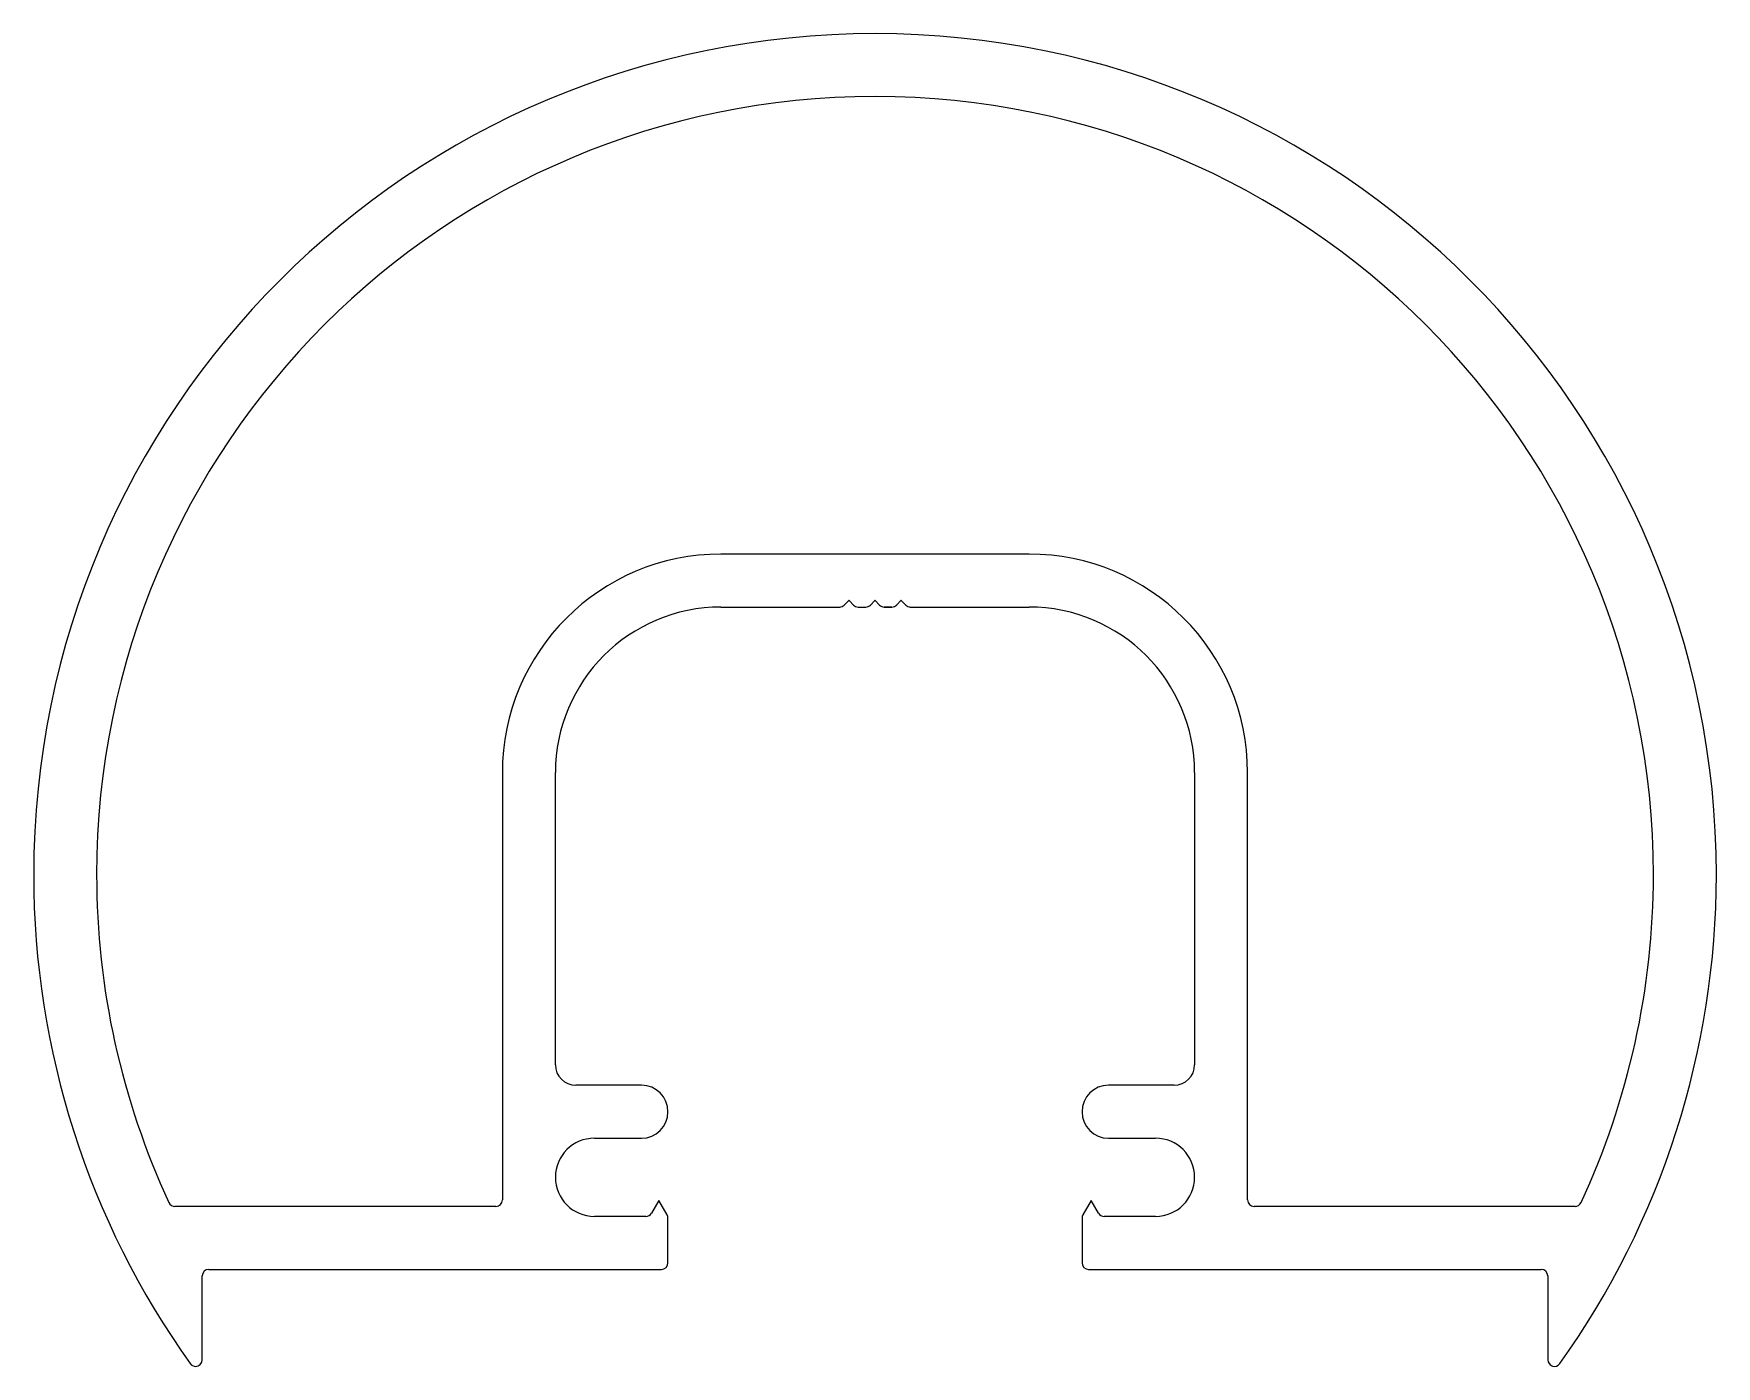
# Model space of a CAD drawing. Header units: inches. Extents: x -31.5 to 33, y -0.9 to 50.2.
import ezdxf

# ---------------------------------------------------------------- set-up
doc = ezdxf.new("R2010")
doc.units = ezdxf.units.IN
doc.header["$MEASUREMENT"] = 0
doc.layers.add('1', color=7, linetype='Continuous')

msp = doc.modelspace()

# ---------------------------------------------------------------- linework, layer by layer
at = {"layer": '1', "color": 7, "linetype": 'Continuous'}
for p, q in [((6.646, 30.21), (-5.165, 30.21)), ((-13.547, 21.828), (-13.547, 5.445)), ((15.028, 5.445), (15.028, 21.828)), ((-13.801, 5.191), (-26.101, 5.191)), ((27.582, 5.191), (15.282, 5.191))]:
    msp.add_line(p, q, dxfattribs=at)
at = {"layer": '1', "color": 7}
for p, q in [((-0.436, 28.252), (-0.265, 28.423)), ((-0.254, 28.423), (-0.083, 28.252)), ((0.564, 28.252), (0.735, 28.423)), ((0.746, 28.423), (0.917, 28.252)), ((1.564, 28.252), (1.735, 28.423)), ((1.746, 28.423), (1.917, 28.252)), ((-5.165, 28.178), (-0.613, 28.178)), ((-0.613, 28.178), (-0.613, 28.178)), ((-0.613, 28.178), (-0.613, 28.178)), ((-0.613, 28.178), (-0.613, 28.178)), ((0.094, 28.178), (0.387, 28.178)), ((1.094, 28.178), (1.094, 28.178)), ((1.094, 28.178), (1.387, 28.178)), ((1.387, 28.178), (1.094, 28.178)), ((1.094, 28.178), (1.387, 28.178)), ((1.387, 28.178), (1.094, 28.178)), ((1.094, 28.178), (1.387, 28.178)), ((2.094, 28.178), (6.646, 28.178)), ((-11.515, 10.627), (-11.515, 21.828)), ((12.996, 21.828), (12.996, 10.627)), ((-8.213, 9.84), (-10.728, 9.84)), ((12.209, 9.84), (9.694, 9.84)), ((-10.016, 7.808), (-8.213, 7.808)), ((9.694, 7.808), (11.497, 7.808)), ((-7.549, 5.42), (-7.828, 4.937)), ((-7.231, 4.869), (-7.549, 5.42)), ((9.03, 5.42), (8.712, 4.869)), ((9.309, 4.937), (9.03, 5.42)), ((-8.047, 4.81), (-10.016, 4.81)), ((-7.197, 3.032), (-7.197, 4.742)), ((8.678, 4.742), (8.678, 3.032)), ((11.497, 4.81), (9.529, 4.81)), ((-24.802, 2.778), (-7.451, 2.778)), ((8.932, 2.778), (26.283, 2.778)), ((-25.056, -0.687), (-25.056, 2.524)), ((26.537, 2.524), (26.537, -0.687))]:
    msp.add_line(p, q, dxfattribs=at)
for centre, radius, start, end in [((0.741, 17.907), 32.26, 90, 180), ((0.741, 17.907), 32.26, 360, 90), ((-0.259, 28.417), 0.008, 45, 135), ((0.741, 28.417), 0.008, 45, 135), ((1.741, 28.417), 0.008, 45, 135), ((-5.165, 21.828), 6.35, 90, 180), ((-0.613, 28.428), 0.25, 270, 315), ((0.094, 28.428), 0.25, 225, 270), ((0.387, 28.428), 0.25, 270, 315), ((1.094, 28.428), 0.25, 225, 270), ((1.387, 28.428), 0.25, 270, 315), ((2.094, 28.428), 0.25, 225, 270), ((6.646, 21.828), 6.35, 360, 90), ((0.741, 17.907), 32.26, 180, 215.51827), ((0.741, 17.907), 32.26, 324.48173, 0), ((-10.728, 10.627), 0.787, 180, 270), ((12.209, 10.627), 0.787, 270, 0), ((-8.213, 8.824), 1.016, 0, 90), ((9.694, 8.824), 1.016, 90, 180), ((-8.213, 8.824), 1.016, 270, 0), ((9.694, 8.824), 1.016, 180, 270), ((-10.016, 6.309), 1.499, 90, 180), ((11.497, 6.309), 1.499, 360, 90), ((-10.016, 6.309), 1.499, 180, 270), ((11.497, 6.309), 1.499, 270, 360), ((-8.047, 5.064), 0.254, 270, 330), ((-7.451, 4.742), 0.254, 360, 30), ((8.932, 4.742), 0.254, 150, 180), ((9.529, 5.064), 0.254, 210, 270), ((-24.802, 2.524), 0.254, 90, 180), ((-7.451, 3.032), 0.254, 270, 0), ((8.932, 3.032), 0.254, 180, 270), ((26.283, 2.524), 0.254, 0, 90), ((-25.31, -0.687), 0.254, 215.51827, 270), ((-25.31, -0.687), 0.254, 270, 0), ((26.791, -0.687), 0.254, 180, 324.48173)]:
    msp.add_arc(centre, radius, start, end, dxfattribs=at)
at = {"layer": '1', "color": 7, "linetype": 'Continuous'}
for centre, radius, start, end in [((0.741, 17.907), 29.847, 90, 180), ((0.741, 17.907), 29.847, 360, 90), ((-5.165, 21.828), 8.382, 90, 180), ((6.646, 21.828), 8.382, 360, 90), ((0.741, 17.907), 29.847, 180, 204.9044), ((0.741, 17.907), 29.847, 335.0956, 360), ((-26.101, 5.445), 0.254, 204.9044, 270), ((-13.801, 5.445), 0.254, 270, 0), ((15.282, 5.445), 0.254, 180, 270), ((27.582, 5.445), 0.254, 270, 335.0956)]:
    msp.add_arc(centre, radius, start, end, dxfattribs=at)

doc.saveas('drawing.dxf')
